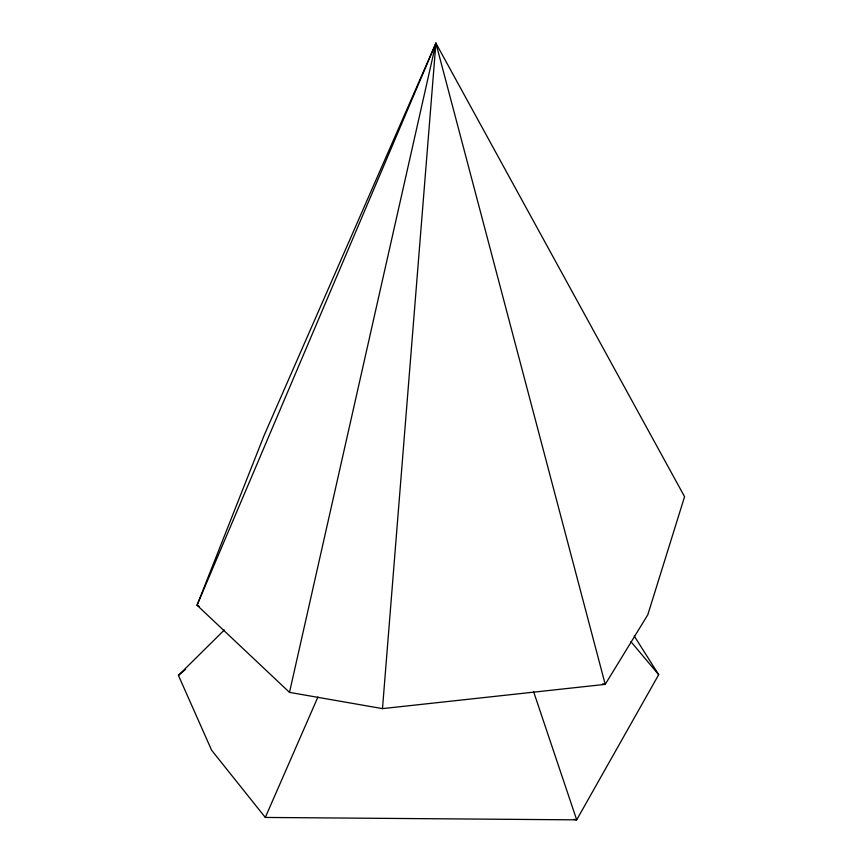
<?xml version="1.0" encoding="UTF-8"?>
<svg xmlns="http://www.w3.org/2000/svg" width="863" height="863" viewBox="0 0 863 863"><rect width="100%" height="100%" fill="white"/><g stroke="black" fill="none" stroke-linecap="round" stroke-linejoin="round"><path stroke-width="1.29" d="M382.482 708.62L435.912 43.15L684.575 496.7L647.789 614.812L605.222 684.359L382.482 708.62L289.504 692.385L197.044 605.222L264.11 435.427L435.912 43.15L605.222 684.359L602.59 683.841M289.504 692.385L435.912 43.15L197.044 605.222L199.385 606.538M634.273 636.063L658.696 674.683L576.689 819.85L265.308 817.444L317.94 696.991M265.308 817.444L211.651 750.303L178.425 675.395L224.348 629.968M178.425 675.395L185.599 669.332M574.046 819.343L576.689 819.85L533.517 691.425M630.929 641.684L658.696 674.683"/></g></svg>
